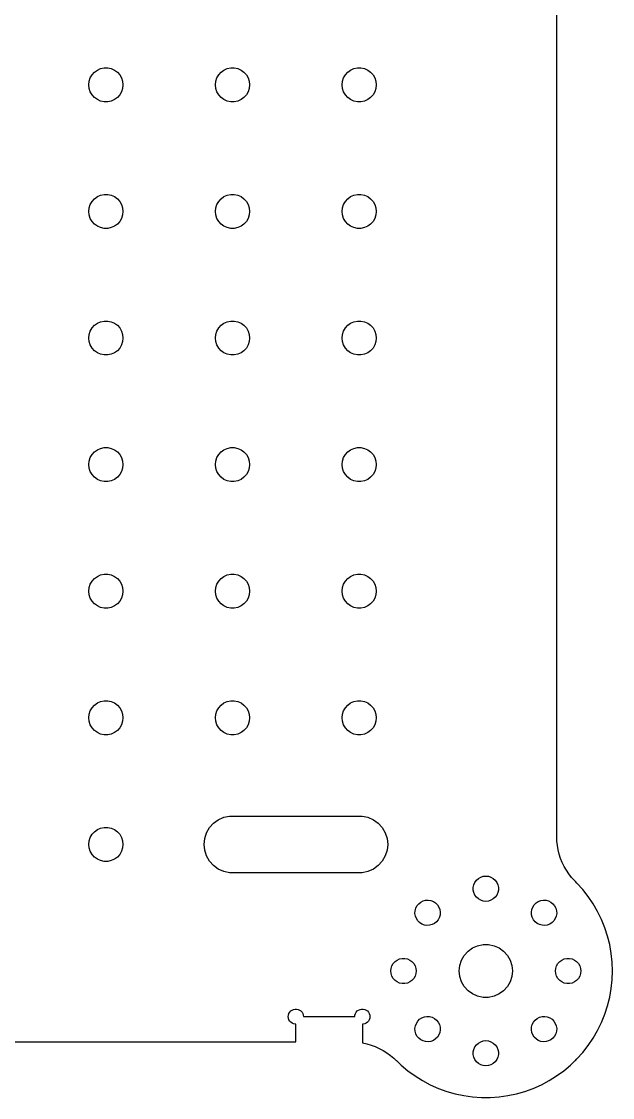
# Model space of a CAD drawing. Header units: metres. Extents: x -10 to 160, y -10 to 160.
# Drawn here: x 113.3 to 160, y -10 to 75 of the extents above; entities that cross this region are included whole.
import ezdxf

# ---------------------------------------------------------------- set-up
doc = ezdxf.new("R2010")
doc.units = ezdxf.units.M

msp = doc.modelspace()

# ---------------------------------------------------------------- linework, layer by layer
for p, q in [((155.607, 10.6066), (155.607, 139.393)), ((118.679, 70.2807), (118.767, 70.5491)), ((118.767, 70.5491), (118.908, 70.7935)), ((118.908, 70.7935), (119.097, 71.0032)), ((119.097, 71.0032), (119.325, 71.1691)), ((119.325, 71.1691), (119.583, 71.2839)), ((119.583, 71.2839), (119.859, 71.3426)), ((119.859, 71.3426), (120.141, 71.3426)), ((120.141, 71.3426), (120.417, 71.2839)), ((120.417, 71.2839), (120.675, 71.1691)), ((120.675, 71.1691), (120.903, 71.0032)), ((120.903, 71.0032), (121.092, 70.7935)), ((121.092, 70.7935), (121.233, 70.5491)), ((121.233, 70.5491), (121.32, 70.2807)), ((128.679, 70.2807), (128.767, 70.5491)), ((128.767, 70.5491), (128.908, 70.7935)), ((128.908, 70.7935), (129.097, 71.0032)), ((129.097, 71.0032), (129.325, 71.1691)), ((129.325, 71.1691), (129.583, 71.2839)), ((129.583, 71.2839), (129.859, 71.3426)), ((129.859, 71.3426), (130.141, 71.3426)), ((130.141, 71.3426), (130.417, 71.2839)), ((130.417, 71.2839), (130.675, 71.1691)), ((130.675, 71.1691), (130.903, 71.0032)), ((130.903, 71.0032), (131.092, 70.7935)), ((131.092, 70.7935), (131.233, 70.5491)), ((131.233, 70.5491), (131.32, 70.2807)), ((138.679, 70.2807), (138.767, 70.5491)), ((138.767, 70.5491), (138.908, 70.7935)), ((138.908, 70.7935), (139.097, 71.0032)), ((139.097, 71.0032), (139.325, 71.1691)), ((139.325, 71.1691), (139.583, 71.2839)), ((139.583, 71.2839), (139.859, 71.3426)), ((139.859, 71.3426), (140.141, 71.3426)), ((140.141, 71.3426), (140.417, 71.2839)), ((140.417, 71.2839), (140.675, 71.1691)), ((140.675, 71.1691), (140.903, 71.0032)), ((140.903, 71.0032), (141.092, 70.7935)), ((141.092, 70.7935), (141.233, 70.5491)), ((141.233, 70.5491), (141.32, 70.2807)), ((118.65, 70), (118.679, 70.2807)), ((118.679, 69.7193), (118.65, 70)), ((118.767, 69.4509), (118.679, 69.7193)), ((121.32, 69.7193), (121.233, 69.4509)), ((121.32, 70.2807), (121.35, 70)), ((121.35, 70), (121.32, 69.7193)), ((128.65, 70), (128.679, 70.2807)), ((128.679, 69.7193), (128.65, 70)), ((128.767, 69.4509), (128.679, 69.7193)), ((131.32, 69.7193), (131.233, 69.4509)), ((131.32, 70.2807), (131.35, 70)), ((131.35, 70), (131.32, 69.7193)), ((138.65, 70), (138.679, 70.2807)), ((138.679, 69.7193), (138.65, 70)), ((138.767, 69.4509), (138.679, 69.7193)), ((141.32, 69.7193), (141.233, 69.4509)), ((141.32, 70.2807), (141.35, 70)), ((141.35, 70), (141.32, 69.7193)), ((118.908, 69.2065), (118.767, 69.4509)), ((119.097, 68.9967), (118.908, 69.2065)), ((119.325, 68.8309), (119.097, 68.9967)), ((120.903, 68.9967), (120.675, 68.8309)), ((121.092, 69.2065), (120.903, 68.9967)), ((121.233, 69.4509), (121.092, 69.2065)), ((128.908, 69.2065), (128.767, 69.4509)), ((129.097, 68.9967), (128.908, 69.2065)), ((129.325, 68.8309), (129.097, 68.9967)), ((130.903, 68.9967), (130.675, 68.8309)), ((131.092, 69.2065), (130.903, 68.9967)), ((131.233, 69.4509), (131.092, 69.2065)), ((138.908, 69.2065), (138.767, 69.4509)), ((139.097, 68.9967), (138.908, 69.2065)), ((139.325, 68.8309), (139.097, 68.9967)), ((140.903, 68.9967), (140.675, 68.8309)), ((141.092, 69.2065), (140.903, 68.9967)), ((141.233, 69.4509), (141.092, 69.2065)), ((119.583, 68.7161), (119.325, 68.8309)), ((119.859, 68.6574), (119.583, 68.7161)), ((120.141, 68.6574), (119.859, 68.6574)), ((120.417, 68.7161), (120.141, 68.6574)), ((120.675, 68.8309), (120.417, 68.7161)), ((129.583, 68.7161), (129.325, 68.8309)), ((129.859, 68.6574), (129.583, 68.7161)), ((130.141, 68.6574), (129.859, 68.6574)), ((130.417, 68.7161), (130.141, 68.6574)), ((130.675, 68.8309), (130.417, 68.7161)), ((139.583, 68.7161), (139.325, 68.8309)), ((139.859, 68.6574), (139.583, 68.7161)), ((140.141, 68.6574), (139.859, 68.6574)), ((140.417, 68.7161), (140.141, 68.6574)), ((140.675, 68.8309), (140.417, 68.7161)), ((119.325, 61.1691), (119.583, 61.2839)), ((119.583, 61.2839), (119.859, 61.3426)), ((119.859, 61.3426), (120.141, 61.3426)), ((120.141, 61.3426), (120.417, 61.2839)), ((120.417, 61.2839), (120.675, 61.1691)), ((129.325, 61.1691), (129.583, 61.2839)), ((129.583, 61.2839), (129.859, 61.3426)), ((129.859, 61.3426), (130.141, 61.3426)), ((130.141, 61.3426), (130.417, 61.2839)), ((130.417, 61.2839), (130.675, 61.1691)), ((139.325, 61.1691), (139.583, 61.2839)), ((139.583, 61.2839), (139.859, 61.3426)), ((139.859, 61.3426), (140.141, 61.3426)), ((140.141, 61.3426), (140.417, 61.2839)), ((140.417, 61.2839), (140.675, 61.1691)), ((118.679, 60.2807), (118.767, 60.5491)), ((118.767, 60.5491), (118.908, 60.7935)), ((118.908, 60.7935), (119.097, 61.0032)), ((119.097, 61.0032), (119.325, 61.1691)), ((120.675, 61.1691), (120.903, 61.0032)), ((120.903, 61.0032), (121.092, 60.7935)), ((121.092, 60.7935), (121.233, 60.5491)), ((121.233, 60.5491), (121.32, 60.2807)), ((128.679, 60.2807), (128.767, 60.5491)), ((128.767, 60.5491), (128.908, 60.7935)), ((128.908, 60.7935), (129.097, 61.0032)), ((129.097, 61.0032), (129.325, 61.1691)), ((130.675, 61.1691), (130.903, 61.0032)), ((130.903, 61.0032), (131.092, 60.7935)), ((131.092, 60.7935), (131.233, 60.5491)), ((131.233, 60.5491), (131.32, 60.2807)), ((138.679, 60.2807), (138.767, 60.5491)), ((138.767, 60.5491), (138.908, 60.7935)), ((138.908, 60.7935), (139.097, 61.0032)), ((139.097, 61.0032), (139.325, 61.1691)), ((140.675, 61.1691), (140.903, 61.0032)), ((140.903, 61.0032), (141.092, 60.7935)), ((141.092, 60.7935), (141.233, 60.5491)), ((141.233, 60.5491), (141.32, 60.2807)), ((118.65, 60), (118.679, 60.2807)), ((118.679, 59.7193), (118.65, 60)), ((118.767, 59.4509), (118.679, 59.7193)), ((121.32, 59.7193), (121.233, 59.4509)), ((121.32, 60.2807), (121.35, 60)), ((121.35, 60), (121.32, 59.7193)), ((128.65, 60), (128.679, 60.2807)), ((128.679, 59.7193), (128.65, 60)), ((128.767, 59.4509), (128.679, 59.7193)), ((131.32, 59.7193), (131.233, 59.4509)), ((131.32, 60.2807), (131.35, 60)), ((131.35, 60), (131.32, 59.7193)), ((138.65, 60), (138.679, 60.2807)), ((138.679, 59.7193), (138.65, 60)), ((138.767, 59.4509), (138.679, 59.7193)), ((141.32, 59.7193), (141.233, 59.4509)), ((141.32, 60.2807), (141.35, 60)), ((141.35, 60), (141.32, 59.7193)), ((118.908, 59.2065), (118.767, 59.4509)), ((119.097, 58.9967), (118.908, 59.2065)), ((119.325, 58.8309), (119.097, 58.9967)), ((119.583, 58.7161), (119.325, 58.8309)), ((119.859, 58.6574), (119.583, 58.7161)), ((120.141, 58.6574), (119.859, 58.6574)), ((120.417, 58.7161), (120.141, 58.6574)), ((120.675, 58.8309), (120.417, 58.7161)), ((120.903, 58.9967), (120.675, 58.8309)), ((121.092, 59.2065), (120.903, 58.9967)), ((121.233, 59.4509), (121.092, 59.2065)), ((128.908, 59.2065), (128.767, 59.4509)), ((129.097, 58.9967), (128.908, 59.2065)), ((129.325, 58.8309), (129.097, 58.9967)), ((129.583, 58.7161), (129.325, 58.8309)), ((129.859, 58.6574), (129.583, 58.7161)), ((130.141, 58.6574), (129.859, 58.6574)), ((130.417, 58.7161), (130.141, 58.6574)), ((130.675, 58.8309), (130.417, 58.7161)), ((130.903, 58.9967), (130.675, 58.8309)), ((131.092, 59.2065), (130.903, 58.9967)), ((131.233, 59.4509), (131.092, 59.2065)), ((138.908, 59.2065), (138.767, 59.4509)), ((139.097, 58.9967), (138.908, 59.2065)), ((139.325, 58.8309), (139.097, 58.9967)), ((139.583, 58.7161), (139.325, 58.8309)), ((139.859, 58.6574), (139.583, 58.7161)), ((140.141, 58.6574), (139.859, 58.6574)), ((140.417, 58.7161), (140.141, 58.6574)), ((140.675, 58.8309), (140.417, 58.7161)), ((140.903, 58.9967), (140.675, 58.8309)), ((141.092, 59.2065), (140.903, 58.9967)), ((141.233, 59.4509), (141.092, 59.2065)), ((118.908, 50.7935), (119.097, 51.0032)), ((119.097, 51.0032), (119.325, 51.1691)), ((119.325, 51.1691), (119.583, 51.2839)), ((119.583, 51.2839), (119.859, 51.3426)), ((119.859, 51.3426), (120.141, 51.3426)), ((120.141, 51.3426), (120.417, 51.2839)), ((120.417, 51.2839), (120.675, 51.1691)), ((120.675, 51.1691), (120.903, 51.0032)), ((120.903, 51.0032), (121.092, 50.7935)), ((128.908, 50.7935), (129.097, 51.0032)), ((129.097, 51.0032), (129.325, 51.1691)), ((129.325, 51.1691), (129.583, 51.2839)), ((129.583, 51.2839), (129.859, 51.3426)), ((129.859, 51.3426), (130.141, 51.3426)), ((130.141, 51.3426), (130.417, 51.2839)), ((130.417, 51.2839), (130.675, 51.1691)), ((130.675, 51.1691), (130.903, 51.0032)), ((130.903, 51.0032), (131.092, 50.7935)), ((138.908, 50.7935), (139.097, 51.0032)), ((139.097, 51.0032), (139.325, 51.1691)), ((139.325, 51.1691), (139.583, 51.2839)), ((139.583, 51.2839), (139.859, 51.3426)), ((139.859, 51.3426), (140.141, 51.3426)), ((140.141, 51.3426), (140.417, 51.2839)), ((140.417, 51.2839), (140.675, 51.1691)), ((140.675, 51.1691), (140.903, 51.0032)), ((140.903, 51.0032), (141.092, 50.7935)), ((118.65, 50), (118.679, 50.2807)), ((118.679, 50.2807), (118.767, 50.5491)), ((118.767, 50.5491), (118.908, 50.7935)), ((121.092, 50.7935), (121.233, 50.5491)), ((121.233, 50.5491), (121.32, 50.2807)), ((121.32, 50.2807), (121.35, 50)), ((128.65, 50), (128.679, 50.2807)), ((128.679, 50.2807), (128.767, 50.5491)), ((128.767, 50.5491), (128.908, 50.7935)), ((131.092, 50.7935), (131.233, 50.5491)), ((131.233, 50.5491), (131.32, 50.2807)), ((131.32, 50.2807), (131.35, 50)), ((138.65, 50), (138.679, 50.2807)), ((138.679, 50.2807), (138.767, 50.5491)), ((138.767, 50.5491), (138.908, 50.7935)), ((141.092, 50.7935), (141.233, 50.5491)), ((141.233, 50.5491), (141.32, 50.2807)), ((141.32, 50.2807), (141.35, 50)), ((118.679, 49.7193), (118.65, 50)), ((118.767, 49.4509), (118.679, 49.7193)), ((118.908, 49.2065), (118.767, 49.4509)), ((121.233, 49.4509), (121.092, 49.2065)), ((121.32, 49.7193), (121.233, 49.4509)), ((121.35, 50), (121.32, 49.7193)), ((128.679, 49.7193), (128.65, 50)), ((128.767, 49.4509), (128.679, 49.7193)), ((128.908, 49.2065), (128.767, 49.4509)), ((131.233, 49.4509), (131.092, 49.2065)), ((131.32, 49.7193), (131.233, 49.4509)), ((131.35, 50), (131.32, 49.7193)), ((138.679, 49.7193), (138.65, 50)), ((138.767, 49.4509), (138.679, 49.7193)), ((138.908, 49.2065), (138.767, 49.4509)), ((141.233, 49.4509), (141.092, 49.2065)), ((141.32, 49.7193), (141.233, 49.4509)), ((141.35, 50), (141.32, 49.7193)), ((119.097, 48.9967), (118.908, 49.2065)), ((119.325, 48.8309), (119.097, 48.9967)), ((119.583, 48.7161), (119.325, 48.8309)), ((119.859, 48.6574), (119.583, 48.7161)), ((120.141, 48.6574), (119.859, 48.6574)), ((120.417, 48.7161), (120.141, 48.6574)), ((120.675, 48.8309), (120.417, 48.7161)), ((120.903, 48.9967), (120.675, 48.8309)), ((121.092, 49.2065), (120.903, 48.9967)), ((129.097, 48.9967), (128.908, 49.2065)), ((129.325, 48.8309), (129.097, 48.9967)), ((129.583, 48.7161), (129.325, 48.8309)), ((129.859, 48.6574), (129.583, 48.7161)), ((130.141, 48.6574), (129.859, 48.6574)), ((130.417, 48.7161), (130.141, 48.6574)), ((130.675, 48.8309), (130.417, 48.7161)), ((130.903, 48.9967), (130.675, 48.8309)), ((131.092, 49.2065), (130.903, 48.9967)), ((139.097, 48.9967), (138.908, 49.2065)), ((139.325, 48.8309), (139.097, 48.9967)), ((139.583, 48.7161), (139.325, 48.8309)), ((139.859, 48.6574), (139.583, 48.7161)), ((140.141, 48.6574), (139.859, 48.6574)), ((140.417, 48.7161), (140.141, 48.6574)), ((140.675, 48.8309), (140.417, 48.7161)), ((140.903, 48.9967), (140.675, 48.8309)), ((141.092, 49.2065), (140.903, 48.9967)), ((118.908, 40.7935), (119.097, 41.0032)), ((119.097, 41.0032), (119.325, 41.1691)), ((119.325, 41.1691), (119.583, 41.2839)), ((119.583, 41.2839), (119.859, 41.3426)), ((119.859, 41.3426), (120.141, 41.3426)), ((120.141, 41.3426), (120.417, 41.2839)), ((120.417, 41.2839), (120.675, 41.1691)), ((120.675, 41.1691), (120.903, 41.0032)), ((120.903, 41.0032), (121.092, 40.7935)), ((128.908, 40.7935), (129.097, 41.0032)), ((129.097, 41.0032), (129.325, 41.1691)), ((129.325, 41.1691), (129.583, 41.2839)), ((129.583, 41.2839), (129.859, 41.3426)), ((129.859, 41.3426), (130.141, 41.3426)), ((130.141, 41.3426), (130.417, 41.2839)), ((130.417, 41.2839), (130.675, 41.1691)), ((130.675, 41.1691), (130.903, 41.0032)), ((130.903, 41.0032), (131.092, 40.7935)), ((138.908, 40.7935), (139.097, 41.0032)), ((139.097, 41.0032), (139.325, 41.1691)), ((139.325, 41.1691), (139.583, 41.2839)), ((139.583, 41.2839), (139.859, 41.3426)), ((139.859, 41.3426), (140.141, 41.3426)), ((140.141, 41.3426), (140.417, 41.2839)), ((140.417, 41.2839), (140.675, 41.1691)), ((140.675, 41.1691), (140.903, 41.0032)), ((140.903, 41.0032), (141.092, 40.7935)), ((118.65, 40), (118.679, 40.2807)), ((118.679, 39.7193), (118.65, 40)), ((118.679, 40.2807), (118.767, 40.5491)), ((118.767, 40.5491), (118.908, 40.7935)), ((121.092, 40.7935), (121.233, 40.5491)), ((121.233, 40.5491), (121.32, 40.2807)), ((121.32, 40.2807), (121.35, 40)), ((121.35, 40), (121.32, 39.7193)), ((128.65, 40), (128.679, 40.2807)), ((128.679, 39.7193), (128.65, 40)), ((128.679, 40.2807), (128.767, 40.5491)), ((128.767, 40.5491), (128.908, 40.7935)), ((131.092, 40.7935), (131.233, 40.5491)), ((131.233, 40.5491), (131.32, 40.2807)), ((131.32, 40.2807), (131.35, 40)), ((131.35, 40), (131.32, 39.7193)), ((138.65, 40), (138.679, 40.2807)), ((138.679, 39.7193), (138.65, 40)), ((138.679, 40.2807), (138.767, 40.5491)), ((138.767, 40.5491), (138.908, 40.7935)), ((141.092, 40.7935), (141.233, 40.5491)), ((141.233, 40.5491), (141.32, 40.2807)), ((141.32, 40.2807), (141.35, 40)), ((141.35, 40), (141.32, 39.7193)), ((118.767, 39.4509), (118.679, 39.7193)), ((118.908, 39.2065), (118.767, 39.4509)), ((119.097, 38.9967), (118.908, 39.2065)), ((121.092, 39.2065), (120.903, 38.9967)), ((121.233, 39.4509), (121.092, 39.2065)), ((121.32, 39.7193), (121.233, 39.4509)), ((128.767, 39.4509), (128.679, 39.7193)), ((128.908, 39.2065), (128.767, 39.4509)), ((129.097, 38.9967), (128.908, 39.2065)), ((131.092, 39.2065), (130.903, 38.9967)), ((131.233, 39.4509), (131.092, 39.2065)), ((131.32, 39.7193), (131.233, 39.4509)), ((138.767, 39.4509), (138.679, 39.7193)), ((138.908, 39.2065), (138.767, 39.4509)), ((139.097, 38.9967), (138.908, 39.2065)), ((141.092, 39.2065), (140.903, 38.9967)), ((141.233, 39.4509), (141.092, 39.2065)), ((141.32, 39.7193), (141.233, 39.4509)), ((119.325, 38.8309), (119.097, 38.9967)), ((119.583, 38.7161), (119.325, 38.8309)), ((119.859, 38.6574), (119.583, 38.7161)), ((120.141, 38.6574), (119.859, 38.6574)), ((120.417, 38.7161), (120.141, 38.6574)), ((120.675, 38.8309), (120.417, 38.7161)), ((120.903, 38.9967), (120.675, 38.8309)), ((129.325, 38.8309), (129.097, 38.9967)), ((129.583, 38.7161), (129.325, 38.8309)), ((129.859, 38.6574), (129.583, 38.7161)), ((130.141, 38.6574), (129.859, 38.6574)), ((130.417, 38.7161), (130.141, 38.6574)), ((130.675, 38.8309), (130.417, 38.7161)), ((130.903, 38.9967), (130.675, 38.8309)), ((139.325, 38.8309), (139.097, 38.9967)), ((139.583, 38.7161), (139.325, 38.8309)), ((139.859, 38.6574), (139.583, 38.7161)), ((140.141, 38.6574), (139.859, 38.6574)), ((140.417, 38.7161), (140.141, 38.6574)), ((140.675, 38.8309), (140.417, 38.7161)), ((140.903, 38.9967), (140.675, 38.8309)), ((118.767, 30.5491), (118.908, 30.7935)), ((118.908, 30.7935), (119.097, 31.0032)), ((119.097, 31.0032), (119.325, 31.1691)), ((119.325, 31.1691), (119.583, 31.2839)), ((119.583, 31.2839), (119.859, 31.3426)), ((119.859, 31.3426), (120.141, 31.3426)), ((120.141, 31.3426), (120.417, 31.2839)), ((120.417, 31.2839), (120.675, 31.1691)), ((120.675, 31.1691), (120.903, 31.0032)), ((120.903, 31.0032), (121.092, 30.7935)), ((121.092, 30.7935), (121.233, 30.5491)), ((128.767, 30.5491), (128.908, 30.7935)), ((128.908, 30.7935), (129.097, 31.0032)), ((129.097, 31.0032), (129.325, 31.1691)), ((129.325, 31.1691), (129.583, 31.2839)), ((129.583, 31.2839), (129.859, 31.3426)), ((129.859, 31.3426), (130.141, 31.3426)), ((130.141, 31.3426), (130.417, 31.2839)), ((130.417, 31.2839), (130.675, 31.1691)), ((130.675, 31.1691), (130.903, 31.0032)), ((130.903, 31.0032), (131.092, 30.7935)), ((131.092, 30.7935), (131.233, 30.5491)), ((138.767, 30.5491), (138.908, 30.7935)), ((138.908, 30.7935), (139.097, 31.0032)), ((139.097, 31.0032), (139.325, 31.1691)), ((139.325, 31.1691), (139.583, 31.2839)), ((139.583, 31.2839), (139.859, 31.3426)), ((139.859, 31.3426), (140.141, 31.3426)), ((140.141, 31.3426), (140.417, 31.2839)), ((140.417, 31.2839), (140.675, 31.1691)), ((140.675, 31.1691), (140.903, 31.0032)), ((140.903, 31.0032), (141.092, 30.7935)), ((141.092, 30.7935), (141.233, 30.5491)), ((118.65, 30), (118.679, 30.2807)), ((118.679, 29.7193), (118.65, 30)), ((118.679, 30.2807), (118.767, 30.5491)), ((121.233, 30.5491), (121.32, 30.2807)), ((121.32, 30.2807), (121.35, 30)), ((121.35, 30), (121.32, 29.7193)), ((128.65, 30), (128.679, 30.2807)), ((128.679, 29.7193), (128.65, 30)), ((128.679, 30.2807), (128.767, 30.5491)), ((131.233, 30.5491), (131.32, 30.2807)), ((131.32, 30.2807), (131.35, 30)), ((131.35, 30), (131.32, 29.7193)), ((138.65, 30), (138.679, 30.2807)), ((138.679, 29.7193), (138.65, 30)), ((138.679, 30.2807), (138.767, 30.5491)), ((141.233, 30.5491), (141.32, 30.2807)), ((141.32, 30.2807), (141.35, 30)), ((141.35, 30), (141.32, 29.7193)), ((118.767, 29.4509), (118.679, 29.7193)), ((118.908, 29.2065), (118.767, 29.4509)), ((119.097, 28.9967), (118.908, 29.2065)), ((119.325, 28.8309), (119.097, 28.9967)), ((120.903, 28.9967), (120.675, 28.8309)), ((121.092, 29.2065), (120.903, 28.9967)), ((121.233, 29.4509), (121.092, 29.2065)), ((121.32, 29.7193), (121.233, 29.4509)), ((128.767, 29.4509), (128.679, 29.7193)), ((128.908, 29.2065), (128.767, 29.4509)), ((129.097, 28.9967), (128.908, 29.2065)), ((129.325, 28.8309), (129.097, 28.9967)), ((130.903, 28.9967), (130.675, 28.8309)), ((131.092, 29.2065), (130.903, 28.9967)), ((131.233, 29.4509), (131.092, 29.2065)), ((131.32, 29.7193), (131.233, 29.4509)), ((138.767, 29.4509), (138.679, 29.7193)), ((138.908, 29.2065), (138.767, 29.4509)), ((139.097, 28.9967), (138.908, 29.2065)), ((139.325, 28.8309), (139.097, 28.9967)), ((140.903, 28.9967), (140.675, 28.8309)), ((141.092, 29.2065), (140.903, 28.9967)), ((141.233, 29.4509), (141.092, 29.2065)), ((141.32, 29.7193), (141.233, 29.4509)), ((119.583, 28.7161), (119.325, 28.8309)), ((119.859, 28.6574), (119.583, 28.7161)), ((120.141, 28.6574), (119.859, 28.6574)), ((120.417, 28.7161), (120.141, 28.6574)), ((120.675, 28.8309), (120.417, 28.7161)), ((129.583, 28.7161), (129.325, 28.8309)), ((129.859, 28.6574), (129.583, 28.7161)), ((130.141, 28.6574), (129.859, 28.6574)), ((130.417, 28.7161), (130.141, 28.6574)), ((130.675, 28.8309), (130.417, 28.7161)), ((139.583, 28.7161), (139.325, 28.8309)), ((139.859, 28.6574), (139.583, 28.7161)), ((140.141, 28.6574), (139.859, 28.6574)), ((140.417, 28.7161), (140.141, 28.6574)), ((140.675, 28.8309), (140.417, 28.7161)), ((119.325, 21.1691), (119.583, 21.2839)), ((119.583, 21.2839), (119.859, 21.3426)), ((119.859, 21.3426), (120.141, 21.3426)), ((120.141, 21.3426), (120.417, 21.2839)), ((120.417, 21.2839), (120.675, 21.1691)), ((129.325, 21.1691), (129.583, 21.2839)), ((129.583, 21.2839), (129.859, 21.3426)), ((129.859, 21.3426), (130.141, 21.3426)), ((130.141, 21.3426), (130.417, 21.2839)), ((130.417, 21.2839), (130.675, 21.1691)), ((139.325, 21.1691), (139.583, 21.2839)), ((139.583, 21.2839), (139.859, 21.3426)), ((139.859, 21.3426), (140.141, 21.3426)), ((140.141, 21.3426), (140.417, 21.2839)), ((140.417, 21.2839), (140.675, 21.1691)), ((118.679, 20.2807), (118.767, 20.5491)), ((118.767, 20.5491), (118.908, 20.7935)), ((118.908, 20.7935), (119.097, 21.0032)), ((119.097, 21.0032), (119.325, 21.1691)), ((120.675, 21.1691), (120.903, 21.0032)), ((120.903, 21.0032), (121.092, 20.7935)), ((121.092, 20.7935), (121.233, 20.5491)), ((121.233, 20.5491), (121.32, 20.2807)), ((128.679, 20.2807), (128.767, 20.5491)), ((128.767, 20.5491), (128.908, 20.7935)), ((128.908, 20.7935), (129.097, 21.0032)), ((129.097, 21.0032), (129.325, 21.1691)), ((130.675, 21.1691), (130.903, 21.0032)), ((130.903, 21.0032), (131.092, 20.7935)), ((131.092, 20.7935), (131.233, 20.5491)), ((131.233, 20.5491), (131.32, 20.2807)), ((138.679, 20.2807), (138.767, 20.5491)), ((138.767, 20.5491), (138.908, 20.7935)), ((138.908, 20.7935), (139.097, 21.0032)), ((139.097, 21.0032), (139.325, 21.1691)), ((140.675, 21.1691), (140.903, 21.0032)), ((140.903, 21.0032), (141.092, 20.7935)), ((141.092, 20.7935), (141.233, 20.5491)), ((141.233, 20.5491), (141.32, 20.2807)), ((118.65, 20), (118.679, 20.2807)), ((118.679, 19.7193), (118.65, 20)), ((118.767, 19.4509), (118.679, 19.7193)), ((121.32, 19.7193), (121.233, 19.4509)), ((121.32, 20.2807), (121.35, 20)), ((121.35, 20), (121.32, 19.7193)), ((128.65, 20), (128.679, 20.2807)), ((128.679, 19.7193), (128.65, 20)), ((128.767, 19.4509), (128.679, 19.7193)), ((131.32, 19.7193), (131.233, 19.4509)), ((131.32, 20.2807), (131.35, 20)), ((131.35, 20), (131.32, 19.7193)), ((138.65, 20), (138.679, 20.2807)), ((138.679, 19.7193), (138.65, 20)), ((138.767, 19.4509), (138.679, 19.7193)), ((141.32, 19.7193), (141.233, 19.4509)), ((141.32, 20.2807), (141.35, 20)), ((141.35, 20), (141.32, 19.7193)), ((118.908, 19.2065), (118.767, 19.4509)), ((119.097, 18.9967), (118.908, 19.2065)), ((119.325, 18.8309), (119.097, 18.9967)), ((119.583, 18.7161), (119.325, 18.8309)), ((119.859, 18.6574), (119.583, 18.7161)), ((120.417, 18.7161), (120.141, 18.6574)), ((120.675, 18.8309), (120.417, 18.7161)), ((120.903, 18.9967), (120.675, 18.8309)), ((121.092, 19.2065), (120.903, 18.9967)), ((121.233, 19.4509), (121.092, 19.2065)), ((128.908, 19.2065), (128.767, 19.4509)), ((129.097, 18.9967), (128.908, 19.2065)), ((129.325, 18.8309), (129.097, 18.9967)), ((129.583, 18.7161), (129.325, 18.8309)), ((129.859, 18.6574), (129.583, 18.7161)), ((130.417, 18.7161), (130.141, 18.6574)), ((130.675, 18.8309), (130.417, 18.7161)), ((130.903, 18.9967), (130.675, 18.8309)), ((131.092, 19.2065), (130.903, 18.9967)), ((131.233, 19.4509), (131.092, 19.2065)), ((138.908, 19.2065), (138.767, 19.4509)), ((139.097, 18.9967), (138.908, 19.2065)), ((139.325, 18.8309), (139.097, 18.9967)), ((139.583, 18.7161), (139.325, 18.8309)), ((139.859, 18.6574), (139.583, 18.7161)), ((140.417, 18.7161), (140.141, 18.6574)), ((140.675, 18.8309), (140.417, 18.7161)), ((140.903, 18.9967), (140.675, 18.8309)), ((141.092, 19.2065), (140.903, 18.9967)), ((141.233, 19.4509), (141.092, 19.2065)), ((120.141, 18.6574), (119.859, 18.6574)), ((130.141, 18.6574), (129.859, 18.6574)), ((140.141, 18.6574), (139.859, 18.6574)), ((128.494, 11.6721), (128.875, 11.9485)), ((128.875, 11.9485), (129.305, 12.1399)), ((129.305, 12.1399), (129.765, 12.2377)), ((129.765, 12.2377), (140.235, 12.2377)), ((140.235, 12.2377), (140.695, 12.1399)), ((140.695, 12.1399), (141.125, 11.9485)), ((141.125, 11.9485), (141.506, 11.6721)), ((119.097, 11.0032), (119.325, 11.1691)), ((119.325, 11.1691), (119.583, 11.2839)), ((119.583, 11.2839), (119.859, 11.3426)), ((119.859, 11.3426), (120.141, 11.3426)), ((120.141, 11.3426), (120.417, 11.2839)), ((120.417, 11.2839), (120.675, 11.1691)), ((120.675, 11.1691), (120.903, 11.0032)), ((127.945, 10.9151), (128.18, 11.3225)), ((128.18, 11.3225), (128.494, 11.6721)), ((141.506, 11.6721), (141.82, 11.3225)), ((141.82, 11.3225), (142.055, 10.9151)), ((118.65, 10), (118.679, 10.2807)), ((118.679, 10.2807), (118.767, 10.5491)), ((118.767, 10.5491), (118.908, 10.7935)), ((118.908, 10.7935), (119.097, 11.0032)), ((120.903, 11.0032), (121.092, 10.7935)), ((121.092, 10.7935), (121.233, 10.5491)), ((121.233, 10.5491), (121.32, 10.2807)), ((121.32, 10.2807), (121.35, 10)), ((127.75, 10), (127.799, 10.4678)), ((127.799, 10.4678), (127.945, 10.9151)), ((142.055, 10.9151), (142.201, 10.4678)), ((142.201, 10.4678), (142.25, 10)), ((155.619, 10.2578), (155.607, 10.6066)), ((155.655, 9.91074), (155.619, 10.2578)), ((118.679, 9.71933), (118.65, 10)), ((118.767, 9.45091), (118.679, 9.71933)), ((118.908, 9.2065), (118.767, 9.45091)), ((121.233, 9.45091), (121.092, 9.2065)), ((121.32, 9.71933), (121.233, 9.45091)), ((121.35, 10), (121.32, 9.71933)), ((127.799, 9.5322), (127.75, 10)), ((127.945, 9.08484), (127.799, 9.5322)), ((142.201, 9.5322), (142.055, 9.08484)), ((142.25, 10), (142.201, 9.5322)), ((155.716, 9.56703), (155.655, 9.91074)), ((155.8, 9.22841), (155.716, 9.56703)), ((119.097, 8.99677), (118.908, 9.2065)), ((119.325, 8.83087), (119.097, 8.99677)), ((119.583, 8.71608), (119.325, 8.83087)), ((119.859, 8.65741), (119.583, 8.71608)), ((120.141, 8.65741), (119.859, 8.65741)), ((120.417, 8.71608), (120.141, 8.65741)), ((120.675, 8.83087), (120.417, 8.71608)), ((120.903, 8.99677), (120.675, 8.83087)), ((121.092, 9.2065), (120.903, 8.99677)), ((128.18, 8.67747), (127.945, 9.08484)), ((128.494, 8.32791), (128.18, 8.67747)), ((141.82, 8.67747), (141.506, 8.32791)), ((142.055, 9.08484), (141.82, 8.67747)), ((155.908, 8.8965), (155.8, 9.22841)), ((156.039, 8.57291), (155.908, 8.8965)), ((156.192, 8.25923), (156.039, 8.57291)), ((128.875, 8.05144), (128.494, 8.32791)), ((129.305, 7.86012), (128.875, 8.05144)), ((129.765, 7.76231), (129.305, 7.86012)), ((140.235, 7.76231), (129.765, 7.76231)), ((140.695, 7.86012), (140.235, 7.76231)), ((141.125, 8.05144), (140.695, 7.86012)), ((141.506, 8.32791), (141.125, 8.05144)), ((156.366, 7.957), (156.192, 8.25923)), ((156.562, 7.66766), (156.366, 7.957)), ((156.776, 7.39265), (156.562, 7.66766)), ((149.005, 6.60452), (149.049, 6.80901)), ((149.049, 6.80901), (149.134, 7)), ((149.134, 7), (149.257, 7.16913)), ((149.257, 7.16913), (149.412, 7.30901)), ((149.412, 7.30901), (149.593, 7.41354)), ((149.593, 7.41354), (149.792, 7.47813)), ((149.792, 7.47813), (150, 7.5)), ((150, 7.5), (150.208, 7.47813)), ((150.208, 7.47813), (150.407, 7.41354)), ((150.407, 7.41354), (150.588, 7.30901)), ((150.588, 7.30901), (150.743, 7.16913)), ((150.743, 7.16913), (150.866, 7)), ((150.866, 7), (150.951, 6.80901)), ((150.951, 6.80901), (150.995, 6.60452)), ((157.01, 7.1333), (156.776, 7.39265)), ((157.071, 7.07423), (157.01, 7.1333)), ((157.071, 7.06891), (157.071, 7.07423)), ((157.193, 6.94658), (157.071, 7.06891)), ((157.66, 6.42787), (157.193, 6.94658)), ((149.005, 6.39546), (149.005, 6.60452)), ((149.049, 6.19098), (149.005, 6.39546)), ((149.134, 6), (149.049, 6.19098)), ((149.257, 5.83086), (149.134, 6)), ((150.866, 6), (150.743, 5.83086)), ((150.951, 6.19098), (150.866, 6)), ((150.995, 6.39546), (150.951, 6.19098)), ((150.995, 6.60452), (150.995, 6.39546)), ((158.09, 5.87784), (157.66, 6.42787)), ((144.47, 4.95456), (144.565, 5.14082)), ((144.565, 5.14082), (144.697, 5.3033)), ((144.697, 5.3033), (144.859, 5.43486)), ((144.859, 5.43486), (145.045, 5.52977)), ((145.045, 5.52977), (145.247, 5.58388)), ((145.247, 5.58388), (145.456, 5.59482)), ((145.456, 5.59482), (145.663, 5.56212)), ((145.663, 5.56212), (145.858, 5.4872)), ((145.858, 5.4872), (146.033, 5.37334)), ((146.033, 5.37334), (146.181, 5.22551)), ((146.181, 5.22551), (146.295, 5.05017)), ((149.412, 5.69098), (149.257, 5.83086)), ((149.593, 5.58644), (149.412, 5.69098)), ((149.792, 5.52185), (149.593, 5.58644)), ((150, 5.5), (149.792, 5.52185)), ((150.208, 5.52185), (150, 5.5)), ((150.407, 5.58644), (150.208, 5.52185)), ((150.588, 5.69098), (150.407, 5.58644)), ((150.743, 5.83086), (150.588, 5.69098)), ((153.705, 5.05017), (153.819, 5.22551)), ((153.819, 5.22551), (153.967, 5.37334)), ((153.967, 5.37334), (154.142, 5.4872)), ((154.142, 5.4872), (154.337, 5.56212)), ((154.337, 5.56212), (154.544, 5.59482)), ((154.544, 5.59482), (154.753, 5.58388)), ((154.753, 5.58388), (154.955, 5.52977)), ((154.955, 5.52977), (155.141, 5.43486)), ((155.141, 5.43486), (155.303, 5.3033)), ((155.303, 5.3033), (155.435, 5.14082)), ((155.435, 5.14082), (155.53, 4.95456)), ((158.48, 5.29918), (158.09, 5.87784)), ((158.829, 4.6947), (158.48, 5.29918)), ((144.405, 4.54385), (144.416, 4.75262)), ((144.438, 4.33737), (144.405, 4.54385)), ((144.416, 4.75262), (144.47, 4.95456)), ((144.513, 4.1422), (144.438, 4.33737)), ((146.295, 5.05017), (146.37, 4.85501)), ((146.391, 4.43976), (146.337, 4.23782)), ((146.37, 4.85501), (146.402, 4.64853)), ((146.402, 4.64853), (146.391, 4.43976)), ((153.598, 4.64853), (153.63, 4.85501)), ((153.609, 4.43976), (153.598, 4.64853)), ((153.663, 4.23782), (153.609, 4.43976)), ((153.63, 4.85501), (153.705, 5.05017)), ((155.562, 4.33737), (155.487, 4.1422)), ((155.53, 4.95456), (155.584, 4.75262)), ((155.595, 4.54385), (155.562, 4.33737)), ((155.584, 4.75262), (155.595, 4.54385)), ((159.135, 4.06735), (158.829, 4.6947)), ((144.627, 3.96687), (144.513, 4.1422)), ((144.774, 3.81905), (144.627, 3.96687)), ((144.95, 3.70518), (144.774, 3.81905)), ((145.145, 3.63026), (144.95, 3.70518)), ((145.351, 3.59755), (145.145, 3.63026)), ((145.56, 3.60851), (145.351, 3.59755)), ((145.762, 3.66261), (145.56, 3.60851)), ((145.948, 3.75752), (145.762, 3.66261)), ((146.111, 3.88908), (145.948, 3.75752)), ((146.242, 4.05154), (146.111, 3.88908)), ((146.337, 4.23782), (146.242, 4.05154)), ((153.758, 4.05154), (153.663, 4.23782)), ((153.889, 3.88908), (153.758, 4.05154)), ((154.052, 3.75752), (153.889, 3.88908)), ((154.238, 3.66261), (154.052, 3.75752)), ((154.44, 3.60851), (154.238, 3.66261)), ((154.649, 3.59755), (154.44, 3.60851)), ((154.855, 3.63026), (154.649, 3.59755)), ((155.05, 3.70518), (154.855, 3.63026)), ((155.226, 3.81905), (155.05, 3.70518)), ((155.373, 3.96687), (155.226, 3.81905)), ((155.487, 4.1422), (155.373, 3.96687)), ((159.397, 3.4202), (159.135, 4.06735)), ((159.613, 2.75636), (159.397, 3.4202)), ((159.781, 2.07912), (159.613, 2.75636)), ((148.595, 1.56059), (148.95, 1.81865)), ((148.95, 1.81865), (149.351, 1.99721)), ((149.351, 1.99721), (149.78, 2.08849)), ((149.78, 2.08849), (150.219, 2.08849)), ((150.219, 2.08849), (150.649, 1.99721)), ((150.649, 1.99721), (151.05, 1.81865)), ((151.05, 1.81865), (151.405, 1.56059)), ((159.903, 1.39172), (159.781, 2.07912)), ((142.831, 0.74313), (143, 0.86601)), ((143, 0.86601), (143.191, 0.95105)), ((143.191, 0.95105), (143.395, 0.99451)), ((143.395, 0.99451), (143.605, 0.99451)), ((143.605, 0.99451), (143.809, 0.95105)), ((143.809, 0.95105), (144, 0.86601)), ((144, 0.86601), (144.169, 0.74313)), ((147.946, 0.4366), (148.082, 0.85414)), ((148.082, 0.85414), (148.301, 1.23434)), ((148.301, 1.23434), (148.595, 1.56059)), ((151.405, 1.56059), (151.699, 1.23434)), ((151.699, 1.23434), (151.918, 0.85414)), ((151.918, 0.85414), (152.054, 0.4366)), ((155.831, 0.74313), (156, 0.86601)), ((156, 0.86601), (156.191, 0.95105)), ((156.191, 0.95105), (156.395, 0.99451)), ((156.395, 0.99451), (156.605, 0.99451)), ((156.605, 0.99451), (156.809, 0.95105)), ((156.809, 0.95105), (157, 0.86601)), ((157, 0.86601), (157.169, 0.74313)), ((159.976, 0.69756), (159.903, 1.39172)), ((142.5, 0), (142.522, 0.2079)), ((142.522, -0.2079), (142.5, 0)), ((142.522, 0.2079), (142.586, 0.40672)), ((142.586, 0.40672), (142.691, 0.58778)), ((142.691, 0.58778), (142.831, 0.74313)), ((144.169, 0.74313), (144.309, 0.58778)), ((144.309, 0.58778), (144.414, 0.40672)), ((144.414, 0.40672), (144.478, 0.2079)), ((144.478, 0.2079), (144.5, 0)), ((144.5, 0), (144.478, -0.2079)), ((147.9, 0), (147.946, 0.4366)), ((147.946, -0.4366), (147.9, 0)), ((152.054, 0.4366), (152.1, 0)), ((152.1, 0), (152.054, -0.4366)), ((155.5, 0), (155.522, 0.2079)), ((155.522, -0.2079), (155.5, 0)), ((155.522, 0.2079), (155.586, 0.40672)), ((155.586, 0.40672), (155.691, 0.58778)), ((155.691, 0.58778), (155.831, 0.74313)), ((157.169, 0.74313), (157.309, 0.58778)), ((157.309, 0.58778), (157.414, 0.40672)), ((157.414, 0.40672), (157.478, 0.2079)), ((157.478, 0.2079), (157.5, 0)), ((157.5, 0), (157.478, -0.2079)), ((160, 0), (159.976, 0.69756)), ((159.976, -0.69756), (160, 0)), ((142.586, -0.40672), (142.522, -0.2079)), ((142.691, -0.58778), (142.586, -0.40672)), ((142.831, -0.74313), (142.691, -0.58778)), ((143, -0.86601), (142.831, -0.74313)), ((144.169, -0.74313), (144, -0.86601)), ((144.309, -0.58778), (144.169, -0.74313)), ((144.414, -0.40672), (144.309, -0.58778)), ((144.478, -0.2079), (144.414, -0.40672)), ((148.082, -0.85414), (147.946, -0.4366)), ((152.054, -0.4366), (151.918, -0.85414)), ((155.586, -0.40672), (155.522, -0.2079)), ((155.691, -0.58778), (155.586, -0.40672)), ((155.831, -0.74313), (155.691, -0.58778)), ((156, -0.86601), (155.831, -0.74313)), ((157.169, -0.74313), (157, -0.86601)), ((157.309, -0.58778), (157.169, -0.74313)), ((157.414, -0.40672), (157.309, -0.58778)), ((157.478, -0.2079), (157.414, -0.40672)), ((159.903, -1.39172), (159.976, -0.69756)), ((143.191, -0.95105), (143, -0.86601)), ((143.395, -0.99451), (143.191, -0.95105)), ((143.605, -0.99451), (143.395, -0.99451)), ((143.809, -0.95105), (143.605, -0.99451)), ((144, -0.86601), (143.809, -0.95105)), ((148.301, -1.23434), (148.082, -0.85414)), ((148.595, -1.56059), (148.301, -1.23434)), ((148.95, -1.81865), (148.595, -1.56059)), ((151.405, -1.56059), (151.05, -1.81865)), ((151.699, -1.23434), (151.405, -1.56059)), ((151.918, -0.85414), (151.699, -1.23434)), ((156.191, -0.95105), (156, -0.86601)), ((156.395, -0.99451), (156.191, -0.95105)), ((156.605, -0.99451), (156.395, -0.99451)), ((156.809, -0.95105), (156.605, -0.99451)), ((157, -0.86601), (156.809, -0.95105)), ((159.781, -2.07912), (159.903, -1.39172)), ((149.351, -1.99721), (148.95, -1.81865)), ((149.78, -2.08849), (149.351, -1.99721)), ((150.219, -2.08849), (149.78, -2.08849)), ((150.649, -1.99721), (150.219, -2.08849)), ((151.05, -1.81865), (150.649, -1.99721)), ((159.613, -2.75636), (159.781, -2.07912)), ((134.413, -3.48186), (134.452, -3.36256)), ((134.452, -3.36256), (134.515, -3.25394)), ((134.515, -3.25394), (134.599, -3.16072)), ((134.599, -3.16072), (134.7, -3.08699)), ((134.7, -3.08699), (134.815, -3.03596)), ((134.815, -3.03596), (134.937, -3.00989)), ((134.937, -3.00989), (135.063, -3.00989)), ((135.063, -3.00989), (135.185, -3.03596)), ((135.185, -3.03596), (135.3, -3.08699)), ((135.3, -3.08699), (135.401, -3.16072)), ((135.401, -3.16072), (135.485, -3.25394)), ((135.485, -3.25394), (135.548, -3.36256)), ((135.548, -3.36256), (135.587, -3.48186)), ((139.663, -3.48186), (139.702, -3.36256)), ((139.702, -3.36256), (139.765, -3.25394)), ((139.765, -3.25394), (139.849, -3.16072)), ((139.849, -3.16072), (139.95, -3.08699)), ((139.95, -3.08699), (140.065, -3.03596)), ((140.065, -3.03596), (140.187, -3.00989)), ((140.187, -3.00989), (140.313, -3.00989)), ((140.313, -3.00989), (140.435, -3.03596)), ((140.435, -3.03596), (140.55, -3.08699)), ((140.55, -3.08699), (140.651, -3.16072)), ((140.651, -3.16072), (140.735, -3.25394)), ((140.735, -3.25394), (140.798, -3.36256)), ((140.798, -3.36256), (140.837, -3.48186)), ((159.397, -3.4202), (159.613, -2.75636)), ((134.4, -3.6066), (134.413, -3.48186)), ((134.413, -3.73135), (134.4, -3.6066)), ((134.452, -3.85065), (134.413, -3.73135)), ((134.515, -3.95927), (134.452, -3.85065)), ((134.599, -4.05249), (134.515, -3.95927)), ((134.7, -4.12622), (134.599, -4.05249)), ((134.815, -4.17725), (134.7, -4.12622)), ((134.937, -4.20332), (134.815, -4.17725)), ((135, -4.20332), (134.937, -4.20332)), ((135, -5.60963), (135, -4.20332)), ((135.587, -3.48186), (135.6, -3.6066)), ((135.6, -3.6066), (139.65, -3.6066)), ((139.65, -3.6066), (139.663, -3.48186)), ((140.313, -4.20332), (140.25, -4.20332)), ((140.25, -4.20332), (140.25, -5.68092)), ((140.435, -4.17725), (140.313, -4.20332)), ((140.55, -4.12622), (140.435, -4.17725)), ((140.651, -4.05249), (140.55, -4.12622)), ((140.735, -3.95927), (140.651, -4.05249)), ((140.798, -3.85065), (140.735, -3.95927)), ((140.837, -3.73135), (140.798, -3.85065)), ((140.837, -3.48186), (140.85, -3.6066)), ((140.85, -3.6066), (140.837, -3.73135)), ((144.438, -4.33737), (144.513, -4.1422)), ((144.513, -4.1422), (144.627, -3.96687)), ((144.627, -3.96687), (144.774, -3.81905)), ((144.774, -3.81905), (144.95, -3.70518)), ((144.95, -3.70518), (145.145, -3.63026)), ((145.145, -3.63026), (145.351, -3.59755)), ((145.351, -3.59755), (145.56, -3.60851)), ((145.56, -3.60851), (145.762, -3.66261)), ((145.762, -3.66261), (145.948, -3.75752)), ((145.948, -3.75752), (146.111, -3.88908)), ((146.111, -3.88908), (146.242, -4.05154)), ((146.242, -4.05154), (146.337, -4.23782)), ((146.337, -4.23782), (146.391, -4.43976)), ((153.609, -4.43976), (153.663, -4.23782)), ((153.663, -4.23782), (153.758, -4.05154)), ((153.758, -4.05154), (153.889, -3.88908)), ((153.889, -3.88908), (154.052, -3.75752)), ((154.052, -3.75752), (154.238, -3.66261)), ((154.238, -3.66261), (154.44, -3.60851)), ((154.44, -3.60851), (154.649, -3.59755)), ((154.649, -3.59755), (154.855, -3.63026)), ((154.855, -3.63026), (155.05, -3.70518)), ((155.05, -3.70518), (155.226, -3.81905)), ((155.226, -3.81905), (155.373, -3.96687)), ((155.373, -3.96687), (155.487, -4.1422)), ((155.487, -4.1422), (155.562, -4.33737)), ((158.829, -4.6947), (159.135, -4.06735)), ((159.135, -4.06735), (159.397, -3.4202)), ((144.405, -4.54385), (144.438, -4.33737)), ((144.416, -4.75262), (144.405, -4.54385)), ((144.47, -4.95456), (144.416, -4.75262)), ((144.565, -5.14082), (144.47, -4.95456)), ((146.295, -5.05017), (146.181, -5.22551)), ((146.37, -4.85501), (146.295, -5.05017)), ((146.402, -4.64853), (146.37, -4.85501)), ((146.391, -4.43976), (146.402, -4.64853)), ((153.598, -4.64853), (153.609, -4.43976)), ((153.63, -4.85501), (153.598, -4.64853)), ((153.705, -5.05017), (153.63, -4.85501)), ((153.819, -5.22551), (153.705, -5.05017)), ((155.53, -4.95456), (155.435, -5.14082)), ((155.584, -4.75262), (155.53, -4.95456)), ((155.562, -4.33737), (155.595, -4.54385)), ((155.595, -4.54385), (155.584, -4.75262)), ((158.48, -5.29918), (158.829, -4.6947)), ((105.25, -5.60963), (135, -5.60963)), ((140.25, -5.68092), (140.603, -5.75511)), ((140.603, -5.75511), (140.938, -5.85132)), ((140.938, -5.85132), (141.266, -5.97067)), ((144.697, -5.3033), (144.565, -5.14082)), ((144.859, -5.43486), (144.697, -5.3033)), ((145.045, -5.52977), (144.859, -5.43486)), ((145.247, -5.58388), (145.045, -5.52977)), ((145.456, -5.59482), (145.247, -5.58388)), ((145.663, -5.56212), (145.456, -5.59482)), ((145.858, -5.4872), (145.663, -5.56212)), ((146.033, -5.37334), (145.858, -5.4872)), ((146.181, -5.22551), (146.033, -5.37334)), ((149.134, -6), (149.257, -5.83086)), ((149.257, -5.83086), (149.412, -5.69098)), ((149.412, -5.69098), (149.593, -5.58644)), ((149.593, -5.58644), (149.792, -5.52185)), ((149.792, -5.52185), (150, -5.5)), ((150, -5.5), (150.208, -5.52185)), ((150.208, -5.52185), (150.407, -5.58644)), ((150.407, -5.58644), (150.588, -5.69098)), ((150.588, -5.69098), (150.743, -5.83086)), ((150.743, -5.83086), (150.866, -6)), ((153.967, -5.37334), (153.819, -5.22551)), ((154.142, -5.4872), (153.967, -5.37334)), ((154.337, -5.56212), (154.142, -5.4872)), ((154.544, -5.59482), (154.337, -5.56212)), ((154.753, -5.58388), (154.544, -5.59482)), ((154.955, -5.52977), (154.753, -5.58388)), ((155.141, -5.43486), (154.955, -5.52977)), ((155.303, -5.3033), (155.141, -5.43486)), ((155.435, -5.14082), (155.303, -5.3033)), ((157.66, -6.42787), (158.09, -5.87784)), ((158.09, -5.87784), (158.48, -5.29918)), ((141.266, -5.97067), (141.585, -6.11263)), ((141.585, -6.11263), (141.893, -6.27647)), ((141.893, -6.27647), (142.189, -6.46141)), ((142.189, -6.46141), (142.472, -6.66653)), ((142.472, -6.66653), (142.739, -6.89087)), ((149.005, -6.39546), (149.049, -6.19098)), ((149.005, -6.60452), (149.005, -6.39546)), ((149.049, -6.80901), (149.005, -6.60452)), ((149.049, -6.19098), (149.134, -6)), ((150.866, -6), (150.951, -6.19098)), ((150.951, -6.19098), (150.995, -6.39546)), ((150.995, -6.60452), (150.951, -6.80901)), ((150.995, -6.39546), (150.995, -6.60452)), ((157.193, -6.94658), (157.66, -6.42787)), ((142.739, -6.89087), (142.926, -7.07106)), ((142.926, -7.07106), (142.936, -7.07106)), ((142.936, -7.07106), (143.309, -7.43144)), ((143.309, -7.43144), (143.843, -7.8801)), ((149.134, -7), (149.049, -6.80901)), ((149.257, -7.16913), (149.134, -7)), ((149.412, -7.30901), (149.257, -7.16913)), ((149.593, -7.41354), (149.412, -7.30901)), ((149.792, -7.47813), (149.593, -7.41354)), ((150, -7.5), (149.792, -7.47813)), ((150.208, -7.47813), (150, -7.5)), ((150.407, -7.41354), (150.208, -7.47813)), ((150.588, -7.30901), (150.407, -7.41354)), ((150.743, -7.16913), (150.588, -7.30901)), ((150.866, -7), (150.743, -7.16913)), ((150.951, -6.80901), (150.866, -7)), ((156.157, -7.8801), (156.691, -7.43144)), ((156.691, -7.43144), (157.064, -7.07106)), ((157.064, -7.07106), (157.071, -7.07106)), ((157.071, -7.06471), (157.193, -6.94658)), ((157.071, -7.07106), (157.071, -7.06471)), ((143.843, -7.8801), (144.408, -8.29037)), ((144.408, -8.29037), (145, -8.66025)), ((155, -8.66025), (155.592, -8.29037)), ((155.592, -8.29037), (156.157, -7.8801)), ((145, -8.66025), (145.616, -8.98793)), ((145.616, -8.98793), (146.254, -9.27184)), ((146.254, -9.27184), (146.91, -9.51056)), ((153.09, -9.51056), (153.746, -9.27184)), ((153.746, -9.27184), (154.384, -8.98793)), ((154.384, -8.98793), (155, -8.66025)), ((146.91, -9.51056), (147.581, -9.70296)), ((147.581, -9.70296), (148.264, -9.84807)), ((148.264, -9.84807), (148.955, -9.94521)), ((148.955, -9.94521), (149.651, -9.9939)), ((149.651, -9.9939), (150.349, -9.9939)), ((150.349, -9.9939), (151.045, -9.94521)), ((151.045, -9.94521), (151.736, -9.84807)), ((151.736, -9.84807), (152.419, -9.70296)), ((152.419, -9.70296), (153.09, -9.51056))]:
    msp.add_line(p, q)

doc.saveas('drawing.dxf')
